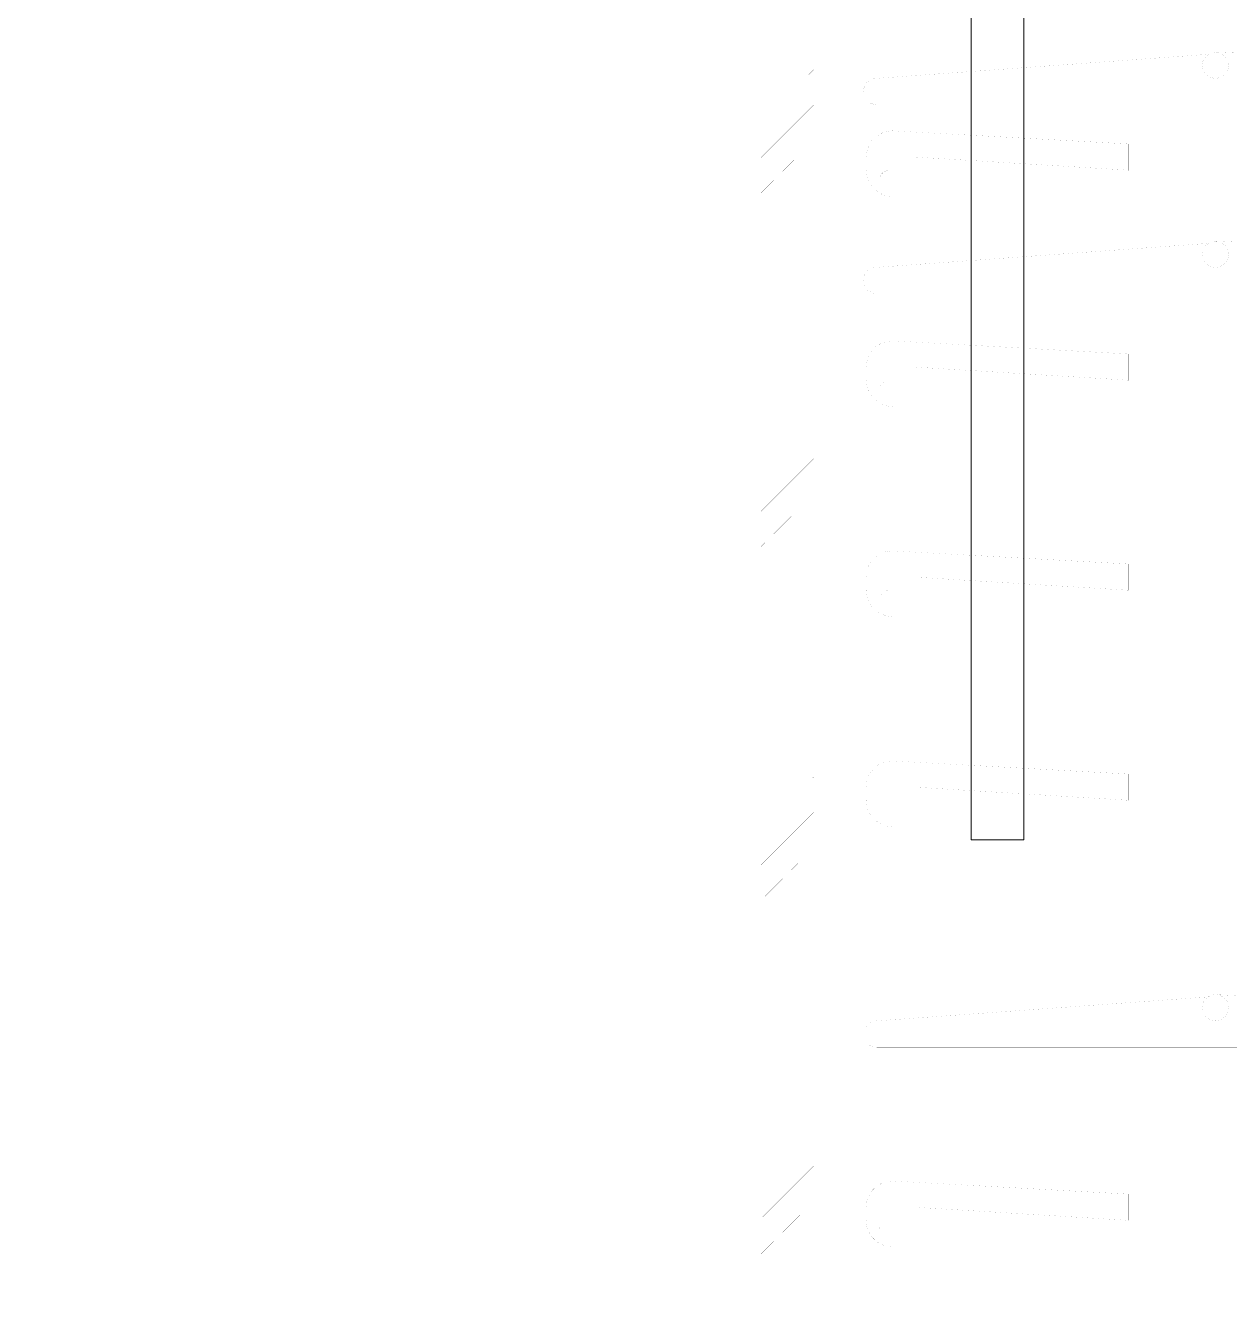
# Model space of a CAD drawing. Header units: millimetres. Extents: x -2171 to 1563, y -1758 to -1505.
# Drawn here: x 1394.287 to 1395.934, y -1597.589 to -1595.841 of the extents above; entities that cross this region are included whole.
import ezdxf

# ---------------------------------------------------------------- set-up
doc = ezdxf.new("R2010")
doc.units = ezdxf.units.MM
doc.layers.add('A-ANNO-DIMS', color=1, linetype='Continuous', lineweight=9)
doc.layers.add('Tablet', color=7, linetype='Continuous', true_color=0x0180ff)

msp = doc.modelspace()

# ---------------------------------------------------------------- linework, layer by layer
at = {"layer": 'A-ANNO-DIMS', "color": 94, "linetype": 'Continuous', "ltscale": 0.5}
for points in [[(1395.581, -1596.9561), (1395.581, -1592.9617)], [(1395.6529, -1592.9657), (1395.6529, -1596.9561)], [(1395.581, -1596.9561), (1395.6529, -1596.9561)]]:
    msp.add_lwpolyline(points, dxfattribs=at)
at = {"layer": 'Tablet', "color": 96, "true_color": 0x018001, "const_width": 0.0000431}
msp.add_lwpolyline([(1395.563, -1592.7512), (1395.563, -1603.5324), (1395.4911, -1603.5324), (1395.4911, -1592.7512)], dxfattribs=at)
at = {"layer": 'Tablet', "color": 150, "true_color": 0x0180ff}
msp.add_lwpolyline([(1395.3653, -1603.5324, 0.0000431, 0.0000431, 0), (1395.3653, -1593.3621, 0.0000431, 0.0000431, 0), (1394.2872, -1593.3621, 0.0000431, 0.0000431, 0), (1394.2872, -1593.434, 0.0000431, 0.0000431, 0), (1395.2934, -1593.434, 0.0000431, 0.0000431, 0), (1395.2934, -1603.5324, 0.0000431, 0.0000431, 0)], format="xyseb", close=True, dxfattribs=at)
at = {"layer": 'Tablet', "color": 96, "true_color": 0x018001}
for points in [[(1395.3229, -1595.8475, 0.0000431, 0.0000431, 0), (1395.2987, -1595.8717, 0.0000431, 0.0000431, 0)], [(1395.3653, -1595.8535, 0.0000431, 0.0000431, 0), (1395.2934, -1595.9254, 0.0000431, 0.0000431, 0)], [(1395.9051, -1595.8808, 0.0000431, 0.0000431, 0), (1395.4516, -1595.9137, 0.0000431, 0.0000431, 0)], [(1395.9331, -1595.8957, 0.0000431, 0.0000431, 0), (1395.9328, -1595.8992, 0.0000431, 0.0000431, 0), (1395.9318, -1595.9026, 0.0000431, 0.0000431, 0), (1395.9301, -1595.9057, 0.0000431, 0.0000431, 0), (1395.9279, -1595.9084, 0.0000431, 0.0000431, 0), (1395.9251, -1595.9106, 0.0000431, 0.0000431, 0), (1395.922, -1595.9123, 0.0000431, 0.0000431, 0), (1395.9187, -1595.9133, 0.0000431, 0.0000431, 0), (1395.9152, -1595.9137, 0.0000431, 0.0000431, 0), (1395.9117, -1595.9133, 0.0000431, 0.0000431, 0), (1395.9083, -1595.9123, 0.0000431, 0.0000431, 0), (1395.9052, -1595.9106, 0.0000431, 0.0000431, 0), (1395.9025, -1595.9084, 0.0000431, 0.0000431, 0), (1395.9002, -1595.9057, 0.0000431, 0.0000431, 0), (1395.8986, -1595.9026, 0.0000431, 0.0000431, 0), (1395.8975, -1595.8992, 0.0000431, 0.0000431, 0), (1395.8972, -1595.8957, 0.0000431, 0.0000431, 0), (1395.8975, -1595.8922, 0.0000431, 0.0000431, 0), (1395.8986, -1595.8888, 0.0000431, 0.0000431, 0), (1395.9002, -1595.8857, 0.0000431, 0.0000431, 0), (1395.9025, -1595.883, 0.0000431, 0.0000431, 0), (1395.9052, -1595.8808, 0.0000431, 0.0000431, 0), (1395.9083, -1595.8791, 0.0000431, 0.0000431, 0), (1395.9117, -1595.8781, 0.0000431, 0.0000431, 0), (1395.9152, -1595.8777, 0.0000431, 0.0000431, 0), (1395.9187, -1595.8781, 0.0000431, 0.0000431, 0), (1395.922, -1595.8791, 0.0000431, 0.0000431, 0), (1395.9251, -1595.8808, 0.0000431, 0.0000431, 0), (1395.9279, -1595.883, 0.0000431, 0.0000431, 0), (1395.9301, -1595.8857, 0.0000431, 0.0000431, 0), (1395.9318, -1595.8888, 0.0000431, 0.0000431, 0), (1395.9328, -1595.8922, 0.0000431, 0.0000431, 0), (1395.9331, -1595.8957, 0.0000431, 0.0000431, 0)], [(1395.9152, -1595.8777, 0.0000431, 0.0000431, 0), (1396.713, -1595.9137, 0.0000431, 0.0000431, 0)], [(1395.3653, -1595.9019, 0.0000431, 0.0000431, 0), (1395.3471, -1595.9201, 0.0000431, 0.0000431, 0)], [(1395.335, -1595.9322, 0.0000431, 0.0000431, 0), (1395.3108, -1595.9564, 0.0000431, 0.0000431, 0)], [(1395.3653, -1595.9503, 0.0000431, 0.0000431, 0), (1395.2934, -1596.0222, 0.0000431, 0.0000431, 0)], [(1395.2987, -1595.9685, 0.0000431, 0.0000431, 0), (1395.2934, -1595.9738, 0.0000431, 0.0000431, 0)], [(1396.7166, -1596.0754, 0.0000431, 0.0000431, 0), (1395.4731, -1596.0754, 0.0000431, 0.0000431, 0), (1395.4669, -1596.0748, 0.0000431, 0.0000431, 0), (1395.4608, -1596.0732, 0.0000431, 0.0000431, 0), (1395.4552, -1596.0706, 0.0000431, 0.0000431, 0), (1395.45, -1596.067, 0.0000431, 0.0000431, 0), (1395.4456, -1596.0625, 0.0000431, 0.0000431, 0), (1395.442, -1596.0574, 0.0000431, 0.0000431, 0), (1395.4394, -1596.0517, 0.0000431, 0.0000431, 0), (1395.4377, -1596.0457, 0.0000431, 0.0000431, 0), (1395.4372, -1596.0394, 0.0000431, 0.0000431, 0), (1395.4372, -1596.0215, 0.0000431, 0.0000431, 0), (1395.4377, -1596.0152, 0.0000431, 0.0000431, 0), (1395.4394, -1596.0092, 0.0000431, 0.0000431, 0), (1395.442, -1596.0035, 0.0000431, 0.0000431, 0), (1395.4456, -1595.9984, 0.0000431, 0.0000431, 0), (1395.45, -1595.994, 0.0000431, 0.0000431, 0), (1395.4552, -1595.9904, 0.0000431, 0.0000431, 0), (1395.4608, -1595.9877, 0.0000431, 0.0000431, 0), (1395.4669, -1595.9861, 0.0000431, 0.0000431, 0), (1395.4731, -1595.9855, 0.0000431, 0.0000431, 0), (1395.7966, -1596.0035, 0.0000431, 0.0000431, 0), (1395.7966, -1596.0394, 0.0000431, 0.0000431, 0), (1395.5055, -1596.0215, 0.0000431, 0.0000431, 0)], [(1395.3653, -1595.9987, 0.0000431, 0.0000431, 0), (1395.3592, -1596.0048, 0.0000431, 0.0000431, 0)], [(1395.3471, -1596.0169, 0.0000431, 0.0000431, 0), (1395.3229, -1596.0411, 0.0000431, 0.0000431, 0)], [(1395.4552, -1596.0574, 0.0000431, 0.0000431, 0), (1395.4552, -1596.0538, 0.0000431, 0.0000431, 0), (1395.4554, -1596.0513, 0.0000431, 0.0000431, 0), (1395.456, -1596.0489, 0.0000431, 0.0000431, 0), (1395.4571, -1596.0466, 0.0000431, 0.0000431, 0), (1395.4585, -1596.0446, 0.0000431, 0.0000431, 0), (1395.4603, -1596.0428, 0.0000431, 0.0000431, 0), (1395.4624, -1596.0414, 0.0000431, 0.0000431, 0), (1395.4646, -1596.0403, 0.0000431, 0.0000431, 0), (1395.467, -1596.0397, 0.0000431, 0.0000431, 0), (1395.4695, -1596.0394, 0.0000431, 0.0000431, 0), (1396.7166, -1596.0394, 0.0000431, 0.0000431, 0)], [(1395.3653, -1596.0471, 0.0000431, 0.0000431, 0), (1395.2934, -1596.119, 0.0000431, 0.0000431, 0)], [(1395.3108, -1596.0532, 0.0000431, 0.0000431, 0), (1395.2934, -1596.0706, 0.0000431, 0.0000431, 0)], [(1395.3592, -1596.1016, 0.0000431, 0.0000431, 0), (1395.335, -1596.1258, 0.0000431, 0.0000431, 0)], [(1395.3653, -1596.1439, 0.0000431, 0.0000431, 0), (1395.2934, -1596.2158, 0.0000431, 0.0000431, 0)], [(1395.3229, -1596.1379, 0.0000431, 0.0000431, 0), (1395.2987, -1596.1621, 0.0000431, 0.0000431, 0)], [(1395.9051, -1596.1396, 0.0000431, 0.0000431, 0), (1395.4516, -1596.1724, 0.0000431, 0.0000431, 0)], [(1395.9331, -1596.1544, 0.0000431, 0.0000431, 0), (1395.9328, -1596.158, 0.0000431, 0.0000431, 0), (1395.9318, -1596.1613, 0.0000431, 0.0000431, 0), (1395.9301, -1596.1644, 0.0000431, 0.0000431, 0), (1395.9279, -1596.1672, 0.0000431, 0.0000431, 0), (1395.9251, -1596.1694, 0.0000431, 0.0000431, 0), (1395.922, -1596.1711, 0.0000431, 0.0000431, 0), (1395.9187, -1596.1721, 0.0000431, 0.0000431, 0), (1395.9152, -1596.1724, 0.0000431, 0.0000431, 0), (1395.9117, -1596.1721, 0.0000431, 0.0000431, 0), (1395.9083, -1596.1711, 0.0000431, 0.0000431, 0), (1395.9052, -1596.1694, 0.0000431, 0.0000431, 0), (1395.9025, -1596.1672, 0.0000431, 0.0000431, 0), (1395.9002, -1596.1644, 0.0000431, 0.0000431, 0), (1395.8986, -1596.1613, 0.0000431, 0.0000431, 0), (1395.8975, -1596.158, 0.0000431, 0.0000431, 0), (1395.8972, -1596.1544, 0.0000431, 0.0000431, 0), (1395.8975, -1596.1509, 0.0000431, 0.0000431, 0), (1395.8986, -1596.1476, 0.0000431, 0.0000431, 0), (1395.9002, -1596.1445, 0.0000431, 0.0000431, 0), (1395.9025, -1596.1417, 0.0000431, 0.0000431, 0), (1395.9052, -1596.1395, 0.0000431, 0.0000431, 0), (1395.9083, -1596.1378, 0.0000431, 0.0000431, 0), (1395.9117, -1596.1368, 0.0000431, 0.0000431, 0), (1395.9152, -1596.1365, 0.0000431, 0.0000431, 0), (1395.9187, -1596.1368, 0.0000431, 0.0000431, 0), (1395.922, -1596.1378, 0.0000431, 0.0000431, 0), (1395.9251, -1596.1395, 0.0000431, 0.0000431, 0), (1395.9279, -1596.1417, 0.0000431, 0.0000431, 0), (1395.9301, -1596.1445, 0.0000431, 0.0000431, 0), (1395.9318, -1596.1476, 0.0000431, 0.0000431, 0), (1395.9328, -1596.1509, 0.0000431, 0.0000431, 0), (1395.9331, -1596.1544, 0.0000431, 0.0000431, 0)], [(1395.9152, -1596.1365, 0.0000431, 0.0000431, 0), (1396.713, -1596.1724, 0.0000431, 0.0000431, 0)], [(1395.3653, -1596.1924, 0.0000431, 0.0000431, 0), (1395.3471, -1596.2105, 0.0000431, 0.0000431, 0)], [(1395.335, -1596.2226, 0.0000431, 0.0000431, 0), (1395.3108, -1596.2468, 0.0000431, 0.0000431, 0)], [(1395.3653, -1596.2408, 0.0000431, 0.0000431, 0), (1395.2934, -1596.3126, 0.0000431, 0.0000431, 0)], [(1395.2987, -1596.2589, 0.0000431, 0.0000431, 0), (1395.2934, -1596.2642, 0.0000431, 0.0000431, 0)], [(1396.7166, -1596.3629, 0.0000431, 0.0000431, 0), (1395.4731, -1596.3629, 0.0000431, 0.0000431, 0), (1395.4669, -1596.3623, 0.0000431, 0.0000431, 0), (1395.4608, -1596.3607, 0.0000431, 0.0000431, 0), (1395.4552, -1596.3581, 0.0000431, 0.0000431, 0), (1395.45, -1596.3545, 0.0000431, 0.0000431, 0), (1395.4456, -1596.35, 0.0000431, 0.0000431, 0), (1395.442, -1596.3449, 0.0000431, 0.0000431, 0), (1395.4394, -1596.3392, 0.0000431, 0.0000431, 0), (1395.4377, -1596.3332, 0.0000431, 0.0000431, 0), (1395.4372, -1596.3269, 0.0000431, 0.0000431, 0), (1395.4372, -1596.309, 0.0000431, 0.0000431, 0), (1395.4377, -1596.3027, 0.0000431, 0.0000431, 0), (1395.4394, -1596.2967, 0.0000431, 0.0000431, 0), (1395.442, -1596.291, 0.0000431, 0.0000431, 0), (1395.4456, -1596.2859, 0.0000431, 0.0000431, 0), (1395.45, -1596.2815, 0.0000431, 0.0000431, 0), (1395.4552, -1596.2779, 0.0000431, 0.0000431, 0), (1395.4608, -1596.2752, 0.0000431, 0.0000431, 0), (1395.4669, -1596.2736, 0.0000431, 0.0000431, 0), (1395.4731, -1596.273, 0.0000431, 0.0000431, 0), (1395.7966, -1596.291, 0.0000431, 0.0000431, 0), (1395.7966, -1596.3269, 0.0000431, 0.0000431, 0), (1395.5055, -1596.309, 0.0000431, 0.0000431, 0)], [(1395.3653, -1596.2892, 0.0000431, 0.0000431, 0), (1395.3592, -1596.2952, 0.0000431, 0.0000431, 0)], [(1395.3471, -1596.3073, 0.0000431, 0.0000431, 0), (1395.3229, -1596.3316, 0.0000431, 0.0000431, 0)], [(1395.3653, -1596.3376, 0.0000431, 0.0000431, 0), (1395.2934, -1596.4095, 0.0000431, 0.0000431, 0)], [(1395.4552, -1596.3449, 0.0000431, 0.0000431, 0), (1395.4552, -1596.3413, 0.0000431, 0.0000431, 0), (1395.4554, -1596.3388, 0.0000431, 0.0000431, 0), (1395.456, -1596.3364, 0.0000431, 0.0000431, 0), (1395.4571, -1596.3341, 0.0000431, 0.0000431, 0), (1395.4585, -1596.3321, 0.0000431, 0.0000431, 0), (1395.4603, -1596.3303, 0.0000431, 0.0000431, 0), (1395.4624, -1596.3289, 0.0000431, 0.0000431, 0), (1395.4646, -1596.3278, 0.0000431, 0.0000431, 0), (1395.467, -1596.3272, 0.0000431, 0.0000431, 0), (1395.4695, -1596.3269, 0.0000431, 0.0000431, 0), (1396.7166, -1596.3269, 0.0000431, 0.0000431, 0)], [(1395.3108, -1596.3437, 0.0000431, 0.0000431, 0), (1395.2934, -1596.361, 0.0000431, 0.0000431, 0)], [(1395.3592, -1596.3921, 0.0000431, 0.0000431, 0), (1395.335, -1596.4163, 0.0000431, 0.0000431, 0)], [(1395.3653, -1596.4344, 0.0000431, 0.0000431, 0), (1395.2934, -1596.5063, 0.0000431, 0.0000431, 0)], [(1395.3229, -1596.4284, 0.0000431, 0.0000431, 0), (1395.2987, -1596.4526, 0.0000431, 0.0000431, 0)], [(1395.3653, -1596.4828, 0.0000431, 0.0000431, 0), (1395.3471, -1596.501, 0.0000431, 0.0000431, 0)], [(1395.335, -1596.5131, 0.0000431, 0.0000431, 0), (1395.3108, -1596.5373, 0.0000431, 0.0000431, 0)], [(1395.3653, -1596.5312, 0.0000431, 0.0000431, 0), (1395.2934, -1596.6031, 0.0000431, 0.0000431, 0)], [(1395.2987, -1596.5494, 0.0000431, 0.0000431, 0), (1395.2934, -1596.5547, 0.0000431, 0.0000431, 0)], [(1396.7166, -1596.6504, 0.0000431, 0.0000431, 0), (1395.4731, -1596.6504, 0.0000431, 0.0000431, 0), (1395.4669, -1596.6498, 0.0000431, 0.0000431, 0), (1395.4608, -1596.6482, 0.0000431, 0.0000431, 0), (1395.4552, -1596.6456, 0.0000431, 0.0000431, 0), (1395.45, -1596.642, 0.0000431, 0.0000431, 0), (1395.4456, -1596.6375, 0.0000431, 0.0000431, 0), (1395.442, -1596.6324, 0.0000431, 0.0000431, 0), (1395.4394, -1596.6267, 0.0000431, 0.0000431, 0), (1395.4377, -1596.6207, 0.0000431, 0.0000431, 0), (1395.4372, -1596.6144, 0.0000431, 0.0000431, 0), (1395.4372, -1596.5965, 0.0000431, 0.0000431, 0), (1395.4377, -1596.5902, 0.0000431, 0.0000431, 0), (1395.4394, -1596.5842, 0.0000431, 0.0000431, 0), (1395.442, -1596.5785, 0.0000431, 0.0000431, 0), (1395.4456, -1596.5734, 0.0000431, 0.0000431, 0), (1395.45, -1596.569, 0.0000431, 0.0000431, 0), (1395.4552, -1596.5654, 0.0000431, 0.0000431, 0), (1395.4608, -1596.5627, 0.0000431, 0.0000431, 0), (1395.4669, -1596.5611, 0.0000431, 0.0000431, 0), (1395.4731, -1596.5605, 0.0000431, 0.0000431, 0), (1395.7966, -1596.5785, 0.0000431, 0.0000431, 0), (1395.7966, -1596.6144, 0.0000431, 0.0000431, 0), (1395.5055, -1596.5965, 0.0000431, 0.0000431, 0)], [(1395.3653, -1596.5796, 0.0000431, 0.0000431, 0), (1395.3592, -1596.5857, 0.0000431, 0.0000431, 0)], [(1395.3471, -1596.5978, 0.0000431, 0.0000431, 0), (1395.3229, -1596.622, 0.0000431, 0.0000431, 0)], [(1395.4552, -1596.6324, 0.0000431, 0.0000431, 0), (1395.4552, -1596.6288, 0.0000431, 0.0000431, 0), (1395.4554, -1596.6263, 0.0000431, 0.0000431, 0), (1395.456, -1596.6239, 0.0000431, 0.0000431, 0), (1395.4571, -1596.6216, 0.0000431, 0.0000431, 0), (1395.4585, -1596.6196, 0.0000431, 0.0000431, 0), (1395.4603, -1596.6178, 0.0000431, 0.0000431, 0), (1395.4624, -1596.6164, 0.0000431, 0.0000431, 0), (1395.4646, -1596.6153, 0.0000431, 0.0000431, 0), (1395.467, -1596.6147, 0.0000431, 0.0000431, 0), (1395.4695, -1596.6144, 0.0000431, 0.0000431, 0), (1396.7166, -1596.6144, 0.0000431, 0.0000431, 0)], [(1395.3653, -1596.628, 0.0000431, 0.0000431, 0), (1395.2934, -1596.6999, 0.0000431, 0.0000431, 0)], [(1395.3108, -1596.6341, 0.0000431, 0.0000431, 0), (1395.2934, -1596.6515, 0.0000431, 0.0000431, 0)], [(1395.3592, -1596.6825, 0.0000431, 0.0000431, 0), (1395.335, -1596.7067, 0.0000431, 0.0000431, 0)], [(1395.3229, -1596.7188, 0.0000431, 0.0000431, 0), (1395.2987, -1596.743, 0.0000431, 0.0000431, 0)], [(1395.3653, -1596.7249, 0.0000431, 0.0000431, 0), (1395.2934, -1596.7967, 0.0000431, 0.0000431, 0)], [(1395.3653, -1596.7733, 0.0000431, 0.0000431, 0), (1395.3471, -1596.7914, 0.0000431, 0.0000431, 0)], [(1395.335, -1596.8035, 0.0000431, 0.0000431, 0), (1395.3108, -1596.8277, 0.0000431, 0.0000431, 0)], [(1395.3653, -1596.8217, 0.0000431, 0.0000431, 0), (1395.2934, -1596.8935, 0.0000431, 0.0000431, 0)], [(1395.2987, -1596.8398, 0.0000431, 0.0000431, 0), (1395.2934, -1596.8451, 0.0000431, 0.0000431, 0)], [(1396.7166, -1596.9379, 0.0000431, 0.0000431, 0), (1395.4731, -1596.9379, 0.0000431, 0.0000431, 0), (1395.4669, -1596.9373, 0.0000431, 0.0000431, 0), (1395.4608, -1596.9357, 0.0000431, 0.0000431, 0), (1395.4552, -1596.9331, 0.0000431, 0.0000431, 0), (1395.45, -1596.9295, 0.0000431, 0.0000431, 0), (1395.4456, -1596.925, 0.0000431, 0.0000431, 0), (1395.442, -1596.9199, 0.0000431, 0.0000431, 0), (1395.4394, -1596.9142, 0.0000431, 0.0000431, 0), (1395.4377, -1596.9082, 0.0000431, 0.0000431, 0), (1395.4372, -1596.9019, 0.0000431, 0.0000431, 0), (1395.4372, -1596.884, 0.0000431, 0.0000431, 0), (1395.4377, -1596.8777, 0.0000431, 0.0000431, 0), (1395.4394, -1596.8717, 0.0000431, 0.0000431, 0), (1395.442, -1596.866, 0.0000431, 0.0000431, 0), (1395.4456, -1596.8609, 0.0000431, 0.0000431, 0), (1395.45, -1596.8565, 0.0000431, 0.0000431, 0), (1395.4552, -1596.8529, 0.0000431, 0.0000431, 0), (1395.4608, -1596.8502, 0.0000431, 0.0000431, 0), (1395.4669, -1596.8486, 0.0000431, 0.0000431, 0), (1395.4731, -1596.848, 0.0000431, 0.0000431, 0), (1395.7966, -1596.866, 0.0000431, 0.0000431, 0), (1395.7966, -1596.9019, 0.0000431, 0.0000431, 0), (1395.5055, -1596.884, 0.0000431, 0.0000431, 0)], [(1395.3653, -1596.8701, 0.0000431, 0.0000431, 0), (1395.3592, -1596.8762, 0.0000431, 0.0000431, 0)], [(1395.3471, -1596.8883, 0.0000431, 0.0000431, 0), (1395.3229, -1596.9125, 0.0000431, 0.0000431, 0)], [(1395.4552, -1596.9199, 0.0000431, 0.0000431, 0), (1395.4552, -1596.9163, 0.0000431, 0.0000431, 0), (1395.4554, -1596.9138, 0.0000431, 0.0000431, 0), (1395.456, -1596.9114, 0.0000431, 0.0000431, 0), (1395.4571, -1596.9091, 0.0000431, 0.0000431, 0), (1395.4585, -1596.9071, 0.0000431, 0.0000431, 0), (1395.4603, -1596.9053, 0.0000431, 0.0000431, 0), (1395.4624, -1596.9039, 0.0000431, 0.0000431, 0), (1395.4646, -1596.9028, 0.0000431, 0.0000431, 0), (1395.467, -1596.9022, 0.0000431, 0.0000431, 0), (1395.4695, -1596.9019, 0.0000431, 0.0000431, 0), (1396.7166, -1596.9019, 0.0000431, 0.0000431, 0)], [(1395.3653, -1596.9185, 0.0000431, 0.0000431, 0), (1395.2934, -1596.9904, 0.0000431, 0.0000431, 0)], [(1395.3108, -1596.9246, 0.0000431, 0.0000431, 0), (1395.2934, -1596.942, 0.0000431, 0.0000431, 0)], [(1395.3592, -1596.973, 0.0000431, 0.0000431, 0), (1395.335, -1596.9972, 0.0000431, 0.0000431, 0)], [(1395.3653, -1597.0153, 0.0000431, 0.0000431, 0), (1395.2934, -1597.0872, 0.0000431, 0.0000431, 0)], [(1395.3229, -1597.0093, 0.0000431, 0.0000431, 0), (1395.2987, -1597.0335, 0.0000431, 0.0000431, 0)], [(1395.3653, -1597.0637, 0.0000431, 0.0000431, 0), (1395.3471, -1597.0819, 0.0000431, 0.0000431, 0)], [(1395.335, -1597.094, 0.0000431, 0.0000431, 0), (1395.3108, -1597.1182, 0.0000431, 0.0000431, 0)], [(1395.3653, -1597.1121, 0.0000431, 0.0000431, 0), (1395.2934, -1597.184, 0.0000431, 0.0000431, 0)], [(1395.2987, -1597.1303, 0.0000431, 0.0000431, 0), (1395.2934, -1597.1356, 0.0000431, 0.0000431, 0)], [(1395.3653, -1597.1605, 0.0000431, 0.0000431, 0), (1395.3592, -1597.1666, 0.0000431, 0.0000431, 0)], [(1395.9051, -1597.171, 0.0000431, 0.0000431, 0), (1395.4516, -1597.2038, 0.0000431, 0.0000431, 0)], [(1395.9331, -1597.1859, 0.0000431, 0.0000431, 0), (1395.9328, -1597.1894, 0.0000431, 0.0000431, 0), (1395.9318, -1597.1927, 0.0000431, 0.0000431, 0), (1395.9301, -1597.1958, 0.0000431, 0.0000431, 0), (1395.9279, -1597.1986, 0.0000431, 0.0000431, 0), (1395.9251, -1597.2008, 0.0000431, 0.0000431, 0), (1395.922, -1597.2025, 0.0000431, 0.0000431, 0), (1395.9187, -1597.2035, 0.0000431, 0.0000431, 0), (1395.9152, -1597.2038, 0.0000431, 0.0000431, 0), (1395.9117, -1597.2035, 0.0000431, 0.0000431, 0), (1395.9083, -1597.2025, 0.0000431, 0.0000431, 0), (1395.9052, -1597.2008, 0.0000431, 0.0000431, 0), (1395.9025, -1597.1986, 0.0000431, 0.0000431, 0), (1395.9002, -1597.1958, 0.0000431, 0.0000431, 0), (1395.8986, -1597.1927, 0.0000431, 0.0000431, 0), (1395.8975, -1597.1894, 0.0000431, 0.0000431, 0), (1395.8972, -1597.1859, 0.0000431, 0.0000431, 0), (1395.8975, -1597.1823, 0.0000431, 0.0000431, 0), (1395.8986, -1597.179, 0.0000431, 0.0000431, 0), (1395.9002, -1597.1759, 0.0000431, 0.0000431, 0), (1395.9025, -1597.1731, 0.0000431, 0.0000431, 0), (1395.9052, -1597.1709, 0.0000431, 0.0000431, 0), (1395.9083, -1597.1693, 0.0000431, 0.0000431, 0), (1395.9117, -1597.1682, 0.0000431, 0.0000431, 0), (1395.9152, -1597.1679, 0.0000431, 0.0000431, 0), (1395.9187, -1597.1682, 0.0000431, 0.0000431, 0), (1395.922, -1597.1693, 0.0000431, 0.0000431, 0), (1395.9251, -1597.1709, 0.0000431, 0.0000431, 0), (1395.9279, -1597.1731, 0.0000431, 0.0000431, 0), (1395.9301, -1597.1759, 0.0000431, 0.0000431, 0), (1395.9318, -1597.179, 0.0000431, 0.0000431, 0), (1395.9328, -1597.1823, 0.0000431, 0.0000431, 0), (1395.9331, -1597.1859, 0.0000431, 0.0000431, 0)], [(1395.9152, -1597.1679, 0.0000431, 0.0000431, 0), (1396.713, -1597.2038, 0.0000431, 0.0000431, 0)], [(1395.3471, -1597.1787, 0.0000431, 0.0000431, 0), (1395.3229, -1597.2029, 0.0000431, 0.0000431, 0)], [(1395.3653, -1597.2089, 0.0000431, 0.0000431, 0), (1395.2934, -1597.2808, 0.0000431, 0.0000431, 0)], [(1395.3108, -1597.215, 0.0000431, 0.0000431, 0), (1395.2934, -1597.2324, 0.0000431, 0.0000431, 0)], [(1395.3592, -1597.2634, 0.0000431, 0.0000431, 0), (1395.335, -1597.2876, 0.0000431, 0.0000431, 0)], [(1395.3229, -1597.2997, 0.0000431, 0.0000431, 0), (1395.2987, -1597.3239, 0.0000431, 0.0000431, 0)], [(1395.3653, -1597.3058, 0.0000431, 0.0000431, 0), (1395.2934, -1597.3776, 0.0000431, 0.0000431, 0)], [(1395.3653, -1597.3542, 0.0000431, 0.0000431, 0), (1395.3471, -1597.3723, 0.0000431, 0.0000431, 0)], [(1395.335, -1597.3844, 0.0000431, 0.0000431, 0), (1395.3108, -1597.4087, 0.0000431, 0.0000431, 0)], [(1395.3653, -1597.4026, 0.0000431, 0.0000431, 0), (1395.2934, -1597.4745, 0.0000431, 0.0000431, 0)], [(1395.2987, -1597.4208, 0.0000431, 0.0000431, 0), (1395.2934, -1597.426, 0.0000431, 0.0000431, 0)], [(1396.7166, -1597.5129, 0.0000431, 0.0000431, 0), (1395.4731, -1597.5129, 0.0000431, 0.0000431, 0), (1395.4669, -1597.5123, 0.0000431, 0.0000431, 0), (1395.4608, -1597.5107, 0.0000431, 0.0000431, 0), (1395.4552, -1597.5081, 0.0000431, 0.0000431, 0), (1395.45, -1597.5045, 0.0000431, 0.0000431, 0), (1395.4456, -1597.5, 0.0000431, 0.0000431, 0), (1395.442, -1597.4949, 0.0000431, 0.0000431, 0), (1395.4394, -1597.4892, 0.0000431, 0.0000431, 0), (1395.4377, -1597.4832, 0.0000431, 0.0000431, 0), (1395.4372, -1597.4769, 0.0000431, 0.0000431, 0), (1395.4372, -1597.459, 0.0000431, 0.0000431, 0), (1395.4377, -1597.4527, 0.0000431, 0.0000431, 0), (1395.4394, -1597.4467, 0.0000431, 0.0000431, 0), (1395.442, -1597.441, 0.0000431, 0.0000431, 0), (1395.4456, -1597.4359, 0.0000431, 0.0000431, 0), (1395.45, -1597.4314, 0.0000431, 0.0000431, 0), (1395.4552, -1597.4279, 0.0000431, 0.0000431, 0), (1395.4608, -1597.4252, 0.0000431, 0.0000431, 0), (1395.4669, -1597.4236, 0.0000431, 0.0000431, 0), (1395.4731, -1597.423, 0.0000431, 0.0000431, 0), (1395.7966, -1597.441, 0.0000431, 0.0000431, 0), (1395.7966, -1597.4769, 0.0000431, 0.0000431, 0), (1395.5055, -1597.459, 0.0000431, 0.0000431, 0)], [(1395.3653, -1597.451, 0.0000431, 0.0000431, 0), (1395.3592, -1597.4571, 0.0000431, 0.0000431, 0)], [(1395.3471, -1597.4692, 0.0000431, 0.0000431, 0), (1395.3229, -1597.4934, 0.0000431, 0.0000431, 0)], [(1395.4552, -1597.4949, 0.0000431, 0.0000431, 0), (1395.4552, -1597.4913, 0.0000431, 0.0000431, 0), (1395.4554, -1597.4888, 0.0000431, 0.0000431, 0), (1395.456, -1597.4864, 0.0000431, 0.0000431, 0), (1395.4571, -1597.4841, 0.0000431, 0.0000431, 0), (1395.4585, -1597.4821, 0.0000431, 0.0000431, 0), (1395.4603, -1597.4803, 0.0000431, 0.0000431, 0), (1395.4624, -1597.4789, 0.0000431, 0.0000431, 0), (1395.4646, -1597.4778, 0.0000431, 0.0000431, 0), (1395.467, -1597.4772, 0.0000431, 0.0000431, 0), (1395.4695, -1597.4769, 0.0000431, 0.0000431, 0), (1396.7166, -1597.4769, 0.0000431, 0.0000431, 0)], [(1395.3653, -1597.4994, 0.0000431, 0.0000431, 0), (1395.2934, -1597.5713, 0.0000431, 0.0000431, 0)], [(1395.3108, -1597.5055, 0.0000431, 0.0000431, 0), (1395.2934, -1597.5229, 0.0000431, 0.0000431, 0)], [(1395.3592, -1597.5539, 0.0000431, 0.0000431, 0), (1395.335, -1597.5781, 0.0000431, 0.0000431, 0)]]:
    msp.add_lwpolyline(points, format="xyseb", dxfattribs=at)
for points in [[(1396.7094, -1595.9137, 0.0000431, 0.0000431, 0), (1395.4516, -1595.9137, 0.0000431, 0.0000431, 0), (1395.4481, -1595.914, 0.0000431, 0.0000431, 0), (1395.4447, -1595.915, 0.0000431, 0.0000431, 0), (1395.4416, -1595.9167, 0.0000431, 0.0000431, 0), (1395.4389, -1595.9189, 0.0000431, 0.0000431, 0), (1395.4366, -1595.9217, 0.0000431, 0.0000431, 0), (1395.435, -1595.9248, 0.0000431, 0.0000431, 0), (1395.4339, -1595.9281, 0.0000431, 0.0000431, 0), (1395.4336, -1595.9316, 0.0000431, 0.0000431, 0), (1395.4339, -1595.9351, 0.0000431, 0.0000431, 0), (1395.435, -1595.9385, 0.0000431, 0.0000431, 0), (1395.4366, -1595.9416, 0.0000431, 0.0000431, 0), (1395.4389, -1595.9443, 0.0000431, 0.0000431, 0), (1395.4416, -1595.9466, 0.0000431, 0.0000431, 0), (1395.4447, -1595.9482, 0.0000431, 0.0000431, 0), (1395.4481, -1595.9493, 0.0000431, 0.0000431, 0), (1395.4516, -1595.9496, 0.0000431, 0.0000431, 0), (1396.7094, -1595.9496, 0.0000431, 0.0000431, 0)], [(1396.7094, -1596.1724, 0.0000431, 0.0000431, 0), (1395.4516, -1596.1724, 0.0000431, 0.0000431, 0), (1395.4481, -1596.1728, 0.0000431, 0.0000431, 0), (1395.4447, -1596.1738, 0.0000431, 0.0000431, 0), (1395.4416, -1596.1754, 0.0000431, 0.0000431, 0), (1395.4389, -1596.1777, 0.0000431, 0.0000431, 0), (1395.4366, -1596.1804, 0.0000431, 0.0000431, 0), (1395.435, -1596.1835, 0.0000431, 0.0000431, 0), (1395.4339, -1596.1869, 0.0000431, 0.0000431, 0), (1395.4336, -1596.1904, 0.0000431, 0.0000431, 0), (1395.4339, -1596.1939, 0.0000431, 0.0000431, 0), (1395.435, -1596.1973, 0.0000431, 0.0000431, 0), (1395.4366, -1596.2004, 0.0000431, 0.0000431, 0), (1395.4389, -1596.2031, 0.0000431, 0.0000431, 0), (1395.4416, -1596.2053, 0.0000431, 0.0000431, 0), (1395.4447, -1596.207, 0.0000431, 0.0000431, 0), (1395.4481, -1596.208, 0.0000431, 0.0000431, 0), (1395.4516, -1596.2084, 0.0000431, 0.0000431, 0), (1396.7094, -1596.2084, 0.0000431, 0.0000431, 0)], [(1396.7094, -1597.2038, 0.0000431, 0.0000431, 0), (1395.4516, -1597.2038, 0.0000431, 0.0000431, 0), (1395.4481, -1597.2042, 0.0000431, 0.0000431, 0), (1395.4447, -1597.2052, 0.0000431, 0.0000431, 0), (1395.4416, -1597.2069, 0.0000431, 0.0000431, 0), (1395.4389, -1597.2091, 0.0000431, 0.0000431, 0), (1395.4366, -1597.2118, 0.0000431, 0.0000431, 0), (1395.435, -1597.2149, 0.0000431, 0.0000431, 0), (1395.4339, -1597.2183, 0.0000431, 0.0000431, 0), (1395.4336, -1597.2218, 0.0000431, 0.0000431, 0), (1395.4339, -1597.2253, 0.0000431, 0.0000431, 0), (1395.435, -1597.2287, 0.0000431, 0.0000431, 0), (1395.4366, -1597.2318, 0.0000431, 0.0000431, 0), (1395.4389, -1597.2345, 0.0000431, 0.0000431, 0), (1395.4416, -1597.2367, 0.0000431, 0.0000431, 0), (1395.4447, -1597.2384, 0.0000431, 0.0000431, 0), (1395.4481, -1597.2394, 0.0000431, 0.0000431, 0), (1395.4516, -1597.2398, 0.0000431, 0.0000431, 0), (1396.7094, -1597.2398, 0.0000431, 0.0000431, 0)]]:
    msp.add_lwpolyline(points, format="xyseb", close=True, dxfattribs=at)

doc.saveas('drawing.dxf')
